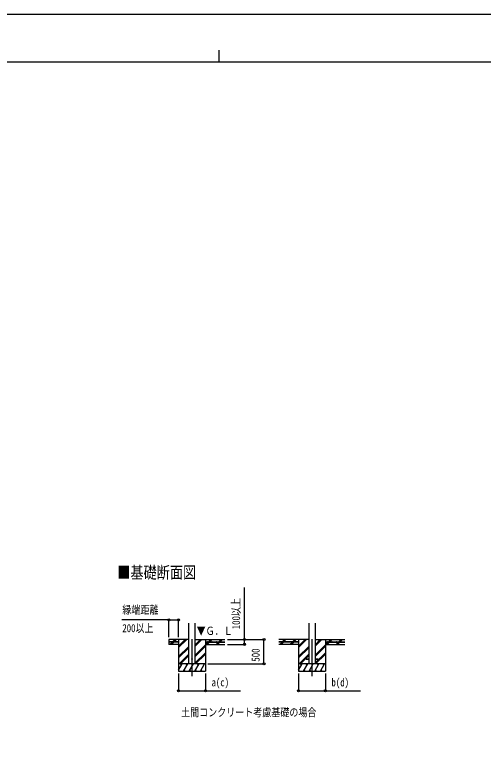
# Model space of a CAD drawing. Units: millimetres, scale not verified. Extents: x -21025 to 21025, y -14850 to 14850.
# Drawn here: x -4210 to 5393, y -143 to 14850 of the extents above; entities that cross this region are included whole.
import ezdxf
from ezdxf.enums import TextEntityAlignment as Align

# ---------------------------------------------------------------- set-up
doc = ezdxf.new("R2010")
doc.units = ezdxf.units.MM
doc.header["$LTSCALE"] = 60
for name, color, linetype in [('0-2_USER1', 3, 'Continuous'), ('0-4_YKK_12', 2, 'Continuous'), ('0-5_YKK_13', 4, 'Continuous'), ('0-6_YKK_A1', 4, 'Continuous'), ('0-7_YKK_D', 6, 'Continuous'), ('0-8_YKK_ZWAK', 7, 'Continuous')]:
    doc.layers.add(name, color=color, linetype=linetype)
doc.styles.add('ＭＳ ゴシック', font='')
doc.styles.get('ＭＳ ゴシック').set_extended_font_data('MS Gothic')

msp = doc.modelspace()

# ---------------------------------------------------------------- linework, layer by layer
at = {"layer": '0-4_YKK_12'}
for p, q in [((-576.38, 2056.58), (-576.38, 1297.37)), ((1881, 2056.58), (1881, 1297.37))]:
    msp.add_line(p, q, dxfattribs=at)
at = {"layer": '0-5_YKK_13'}
for p, q in [((1761.2, 1651.87), (1761.2, 1642.87)), ((1761.2, 1651.87), (1816, 1651.87)), ((1946, 1651.87), (2000.8, 1651.87)), ((2000.8, 1651.87), (2000.8, 1642.87)), ((1761.2, 1642.87), (1816, 1642.87)), ((1946, 1642.87), (2000.8, 1642.87))]:
    msp.add_line(p, q, dxfattribs=at)
msp.add_circle((-576.38, 1647.37), 5, dxfattribs=at)
at = {"layer": '0-6_YKK_A1'}
for p, q in [((-641.38, 1547.37), (-641.38, 2382.72)), ((-511.38, 1547.37), (-511.38, 2382.72)), ((1816, 2383.72), (1816, 1547.37)), ((1946, 2383.72), (1946, 1547.37)), ((-641.38, 2047.37), (-1051.38, 2047.37)), ((-1051.38, 2047.37), (-1051.38, 1947.37)), ((-851.38, 1999.87), (-1051.38, 1999.87)), ((-851.38, 1994.87), (-1051.38, 1994.87)), ((-1023.52, 1948.78), (-977.42, 1994.87)), ((-1010.78, 1947.37), (-963.28, 1994.87)), ((-996.64, 1947.37), (-949.14, 1994.87)), ((-972.42, 1999.87), (-924.92, 2047.37)), ((-958.28, 1999.87), (-910.78, 2047.37)), ((-944.14, 1999.87), (-896.63, 2047.37)), ((-851.38, 2047.37), (-851.38, 1397.37)), ((-851.38, 1880.49), (-684.5, 2047.37)), ((-851.38, 1894.63), (-698.64, 2047.37)), ((-851.38, 1908.78), (-712.79, 2047.37)), ((-851.38, 1999.87), (-851.38, 1994.87)), ((-511.38, 1912.12), (-376.13, 2047.37)), ((-511.38, 1926.27), (-390.28, 2047.37)), ((-511.38, 1940.41), (-404.42, 2047.37)), ((-511.38, 2047.37), (98.62, 2047.37)), ((-301.38, 2047.37), (-301.38, 1397.37)), ((-301.38, 1999.87), (98.62, 1999.87)), ((-301.38, 1999.87), (-301.38, 1994.87)), ((-301.38, 1994.87), (98.62, 1994.87)), ((-292.29, 1947.37), (-244.79, 1994.87)), ((-278.15, 1947.37), (-230.65, 1994.87)), ((-264, 1947.37), (-216.5, 1994.87)), ((-239.79, 1999.87), (-192.29, 2047.37)), ((-225.65, 1999.87), (-178.14, 2047.37)), ((-211.5, 1999.87), (-164, 2047.37)), ((-80.16, 1947.37), (-32.66, 1994.87)), ((-66.01, 1947.37), (-18.51, 1994.87)), ((-51.87, 1947.37), (-4.37, 1994.87)), ((-27.66, 1999.87), (19.85, 2047.37)), ((-13.51, 1999.87), (33.99, 2047.37)), ((0.63, 1999.87), (48.13, 2047.37)), ((1816, 2047.37), (1206, 2047.37)), ((1606, 1999.87), (1206, 1999.87)), ((1606, 1994.87), (1206, 1994.87)), ((1220.34, 1947.37), (1267.84, 1994.87)), ((1234.48, 1947.37), (1281.98, 1994.87)), ((1248.62, 1947.37), (1296.12, 1994.87)), ((1272.84, 1999.87), (1320.34, 2047.37)), ((1286.98, 1999.87), (1288.65, 2001.54)), ((1291.84, 2004.73), (1334.48, 2047.37)), ((1301.12, 1999.87), (1348.62, 2047.37)), ((1433.87, 1948.78), (1479.97, 1994.87)), ((1446.61, 1947.37), (1494.11, 1994.87)), ((1460.75, 1947.37), (1508.25, 1994.87)), ((1484.97, 1999.87), (1532.47, 2047.37)), ((1499.11, 1999.87), (1546.61, 2047.37)), ((1513.25, 1999.87), (1560.75, 2047.37)), ((1606, 2047.37), (1606, 1397.37)), ((1606, 1880.49), (1772.89, 2047.37)), ((1606, 1894.63), (1758.74, 2047.37)), ((1606, 1908.78), (1744.6, 2047.37)), ((1606, 1999.87), (1606, 1994.87)), ((1946, 1912.12), (2081.25, 2047.37)), ((1946, 1926.27), (2067.11, 2047.37)), ((1946, 1940.41), (2052.97, 2047.37)), ((1946, 2047.37), (2556, 2047.37)), ((2156, 2047.37), (2156, 1397.37)), ((2156, 1999.87), (2556, 1999.87)), ((2156, 1999.87), (2156, 1994.87)), ((2156, 1994.87), (2556, 1994.87)), ((2165.1, 1947.37), (2212.6, 1994.87)), ((2179.24, 1947.37), (2226.74, 1994.87)), ((2193.39, 1947.37), (2240.89, 1994.87)), ((2217.6, 1999.87), (2265.1, 2047.37)), ((2231.74, 1999.87), (2279.24, 2047.37)), ((2245.89, 1999.87), (2293.39, 2047.37)), ((2377.23, 1947.37), (2424.73, 1994.87)), ((2391.38, 1947.37), (2438.88, 1994.87)), ((2405.52, 1947.37), (2453.02, 1994.87)), ((2429.73, 1999.87), (2477.23, 2047.37)), ((2443.88, 1999.87), (2491.38, 2047.37)), ((2458.02, 1999.87), (2505.52, 2047.37)), ((-851.38, 1947.37), (-1051.38, 1947.37)), ((-851.38, 1696.65), (-641.38, 1906.64)), ((-851.38, 1682.5), (-641.38, 1892.5)), ((-851.38, 1668.36), (-641.38, 1878.36)), ((-511.38, 1728.28), (-301.38, 1938.28)), ((-511.38, 1714.14), (-301.38, 1924.13)), ((-511.38, 1699.99), (-301.38, 1909.99)), ((-301.38, 1947.37), (98.62, 1947.37)), ((1606, 1947.37), (1206, 1947.37)), ((1606, 1696.65), (1816, 1906.64)), ((1606, 1682.5), (1816, 1892.5)), ((1606, 1668.36), (1816, 1878.36)), ((1946, 1728.28), (2156, 1938.28)), ((1946, 1714.14), (2156, 1924.13)), ((1946, 1699.99), (2156, 1909.99)), ((2156, 1947.37), (2556, 1947.37)), ((-838.53, 1547.37), (-641.38, 1744.51)), ((-824.38, 1547.37), (-641.38, 1730.37)), ((-810.24, 1547.37), (-641.38, 1716.23)), ((-511.38, 1566.15), (-301.38, 1776.15)), ((-511.38, 1552.01), (-301.38, 1762)), ((-501.88, 1547.37), (-301.38, 1747.86)), ((1618.86, 1547.37), (1816, 1744.51)), ((1633, 1547.37), (1816, 1730.37)), ((1647.15, 1547.37), (1816, 1716.23)), ((1946, 1566.15), (2156, 1776.15)), ((1946, 1552.01), (2156, 1762)), ((1955.51, 1547.37), (2156, 1747.86)), ((-301.38, 1547.37), (-851.38, 1547.37)), ((-851.38, 1421.92), (-778.96, 1547.37)), ((-793.96, 1521.39), (-808.96, 1547.37)), ((-750.09, 1397.37), (-663.49, 1547.37)), ((-678.49, 1521.39), (-693.49, 1547.37)), ((-634.62, 1397.37), (-548.02, 1547.37)), ((-563.02, 1521.39), (-578.02, 1547.37)), ((-519.15, 1397.37), (-432.55, 1547.37)), ((-447.55, 1521.39), (-462.55, 1547.37)), ((-403.68, 1397.37), (-317.08, 1547.37)), ((-347.08, 1547.37), (-347.08, 1547.37)), ((2156, 1547.37), (1606, 1547.37)), ((1606, 1421.92), (1678.43, 1547.37)), ((1663.43, 1521.39), (1648.43, 1547.37)), ((1707.3, 1397.37), (1793.9, 1547.37)), ((1778.9, 1521.39), (1763.9, 1547.37)), ((1822.77, 1397.37), (1909.37, 1547.37)), ((1894.37, 1521.39), (1879.37, 1547.37)), ((1938.24, 1397.37), (2024.84, 1547.37)), ((2009.84, 1521.39), (1994.84, 1547.37)), ((2053.71, 1397.37), (2140.31, 1547.37)), ((2125.31, 1521.39), (2110.31, 1547.37)), ((-851.38, 1397.37), (-301.38, 1397.37)), ((-735.09, 1423.35), (-720.09, 1397.37)), ((-619.62, 1423.35), (-604.62, 1397.37)), ((-504.15, 1423.35), (-489.15, 1397.37)), ((-388.68, 1423.35), (-373.68, 1397.37)), ((1606, 1397.37), (2156, 1397.37)), ((1606.83, 1423.35), (1621.83, 1397.37)), ((1722.3, 1423.35), (1737.3, 1397.37)), ((1837.77, 1423.35), (1852.77, 1397.37)), ((1953.24, 1423.35), (1968.24, 1397.37)), ((2068.71, 1423.35), (2083.71, 1397.37))]:
    msp.add_line(p, q, dxfattribs=at)
for centre in [(-986.38, 2002.37), (-896.38, 2002.37), (-256.38, 2002.37), (-166.38, 2002.37), (-76.38, 2002.37), (13.62, 2002.37), (1291, 2002.37), (1381, 2002.37), (1471, 2002.37), (1561, 2002.37), (2201, 2002.37), (2291, 2002.37), (2381, 2002.37), (2471, 2002.37)]:
    msp.add_circle(centre, 2.5, dxfattribs=at)
at = {"layer": '0-7_YKK_D'}
for p, q in [((-1051.38, 2447.37), (-2012.17, 2447.37)), ((-1051.38, 2097.37), (-1051.38, 2448.37)), ((-1051.38, 2447.37), (-851.38, 2447.37)), ((-851.38, 2097.37), (-851.38, 2448.37)), ((148.62, 2047.37), (899.62, 2047.37)), ((148.62, 2047.37), (499.62, 2047.37)), ((898.62, 1547.37), (898.62, 2047.37)), ((148.62, 1947.37), (499.62, 1947.37)), ((-251.38, 1547.37), (899.62, 1547.37)), ((-851.38, 1347.37), (-851.38, 996.37)), ((-301.38, 1347.37), (-301.38, 996.37)), ((1606, 1347.37), (1606, 996.37)), ((2156, 1347.37), (2156, 996.37))]:
    msp.add_line(p, q, dxfattribs=at)
for points in [[(498.62, 1947.37), (498.62, 2047.37), (498.62, 3113.37)], [(-851.38, 997.37), (-301.38, 997.37), (415.62, 997.37)], [(1606, 997.37), (2156, 997.37), (2873, 997.37)]]:
    msp.add_lwpolyline(points, dxfattribs=at)
for centre in [(-1051.38, 2447.37), (-851.38, 2447.37), (498.62, 2047.37), (498.62, 1947.37), (898.62, 2047.37), (898.62, 1547.37), (-851.38, 997.37), (-301.38, 997.37), (1606, 997.37), (2156, 997.37)]:
    msp.add_circle(centre, 21.25, dxfattribs=at)
at = {"layer": '0-8_YKK_ZWAK'}
for p, q in [((-24.9, 14125), (-24.9, 13875)), ((19475.1, 13875), (-19524.9, 13875))]:
    msp.add_line(p, q, dxfattribs=at)
msp.add_lwpolyline([(-21025, -14850), (21025, -14850), (21025, 14850), (-21025, 14850)], close=True, dxfattribs=at)

# ---------------------------------------------------------------- texts
at = {"layer": '0-2_USER1', "style": 'ＭＳ ゴシック', "width": 0.8}
for s, height, p in [('■基礎断面図', 247.1, (-2108.42, 3223.08)), ('土間コンクリート考慮基礎の場合', 165, (-799.14, 422.58))]:
    msp.add_text(s, height=height, dxfattribs=at).set_placement(p, align=Align.BOTTOM_LEFT)
at = {"layer": '0-6_YKK_A1', "style": 'ＭＳ ゴシック', "width": 0.8}
msp.add_text('▼Ｇ．Ｌ', height=165, dxfattribs=at).set_placement((-481.95, 2090.67), align=Align.BOTTOM_LEFT)
at = {"layer": '0-7_YKK_D', "style": 'ＭＳ ゴシック', "width": 0.8}
for s, p in [('100以上', (458.62, 2257.37)), ('500', (858.62, 1593.37))]:
    msp.add_text(s, height=165, rotation=90, dxfattribs=at).set_placement(p, align=Align.BOTTOM_LEFT)
for s, p in [('縁端距離', (-2003.44, 2522.37)), ('200以上', (-2003.44, 2147.37)), ('a(c)', (-176.38, 1037.37)), ('b(d)', (2281, 1037.37))]:
    msp.add_text(s, height=165, dxfattribs=at).set_placement(p, align=Align.BOTTOM_LEFT)

doc.saveas('drawing.dxf')
